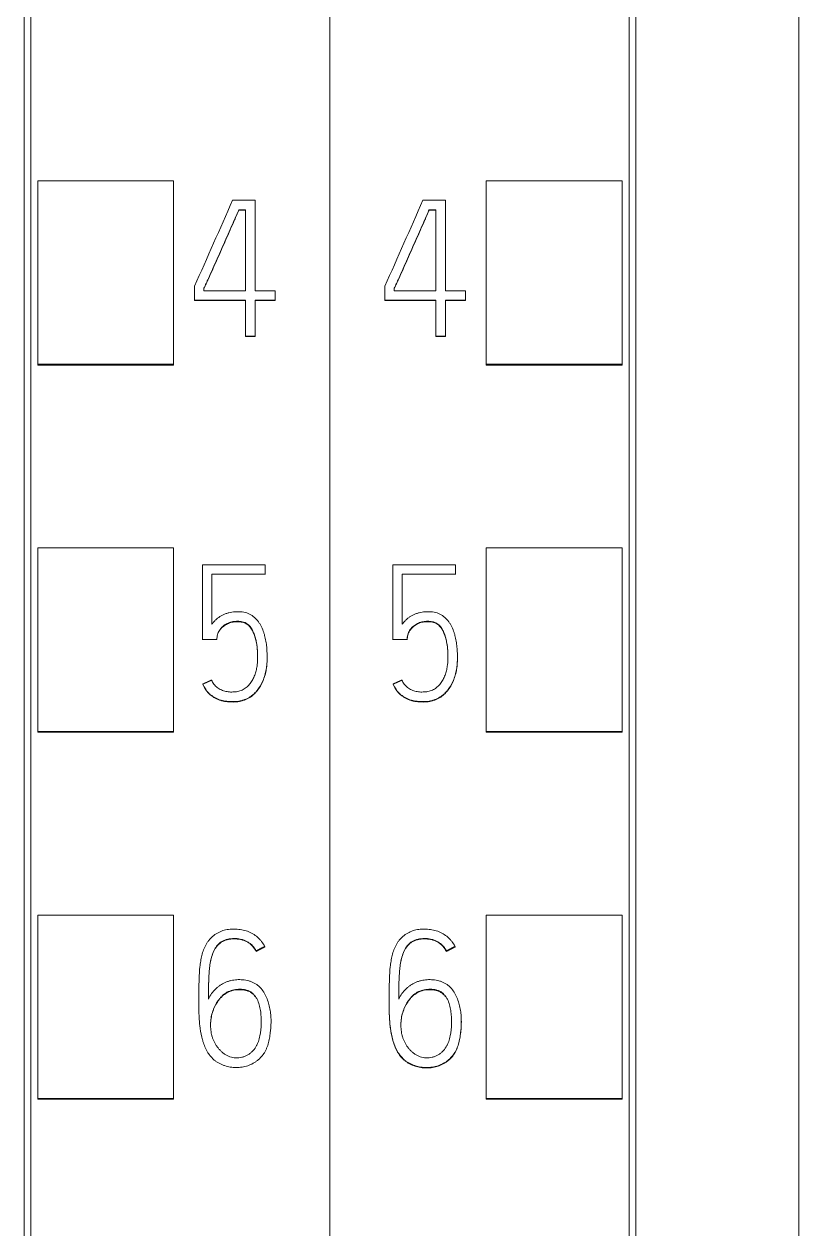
# Model space of a CAD drawing. Header units: millimetres. Extents: x 4134 to 7422, y 1400 to 3585.
# Drawn here: x 6177.35 to 6188.75, y 3265.83 to 3283.56 of the extents above; entities that cross this region are included whole.
import ezdxf

# ---------------------------------------------------------------- set-up
doc = ezdxf.new("R2010")
doc.units = ezdxf.units.MM
doc.layers.add('000-PI-Oprema', color=30, linetype='Continuous', lineweight=5)

# ---------------------------------------------------------------- blocks, each defined once
blk = doc.blocks.new('S7-1500 DQ HF - 6ES7522-1BL01-0AB0')
at = {"layer": '000-PI-Oprema', "color": 0, "linetype": 'ByBlock', "lineweight": 0}
for p, q in [((0, 134.681), (0, 21.262)), ((34.8, 134.681), (34.8, 21.262)), ((4.4, 132.4), (4.4, 23.585)), ((30.4, 23.585), (30.4, 132.4)), ((2.3, 52.761), (2.3, 55.462)), ((4.3, 55.462), (2.3, 55.462)), ((4.3, 52.761), (4.3, 55.462)), ((30.5, 52.761), (30.5, 55.462)), ((30.5, 55.462), (32.5, 55.462)), ((32.5, 52.761), (32.5, 55.462)), ((1.368, 55.175), (1.698, 55.175)), ((1.698, 55.175), (1.698, 53.844)), ((33.368, 55.175), (33.698, 55.175)), ((33.698, 55.175), (33.698, 53.844)), ((1.46, 55.036), (1.46, 55.03)), ((1.557, 55.036), (1.46, 55.036)), ((1.46, 55.03), (1.557, 55.03)), ((1.557, 53.844), (1.557, 55.036)), ((33.46, 55.036), (33.46, 55.03)), ((33.557, 55.036), (33.46, 55.036)), ((33.46, 55.03), (33.557, 55.03)), ((33.557, 53.844), (33.557, 55.036)), ((0.808, 53.705), (0.808, 53.911)), ((32.808, 53.705), (32.808, 53.911)), ((0.808, 53.705), (0.808, 53.699)), ((1.557, 53.705), (0.808, 53.705)), ((0.946, 53.88), (0.946, 53.844)), ((0.946, 53.844), (1.557, 53.844)), ((1.557, 53.176), (1.557, 53.705)), ((1.698, 53.844), (1.992, 53.844)), ((1.698, 53.705), (1.698, 53.176)), ((1.992, 53.705), (1.698, 53.705)), ((1.992, 53.844), (1.992, 53.705)), ((1.992, 53.705), (1.992, 53.699)), ((32.808, 53.705), (32.808, 53.699)), ((33.557, 53.705), (32.808, 53.705)), ((32.946, 53.88), (32.946, 53.844)), ((32.946, 53.844), (33.557, 53.844)), ((33.557, 53.176), (33.557, 53.705)), ((33.698, 53.844), (33.992, 53.844)), ((33.698, 53.705), (33.698, 53.176)), ((33.992, 53.705), (33.698, 53.705)), ((33.992, 53.844), (33.992, 53.705)), ((33.992, 53.705), (33.992, 53.699)), ((0.808, 53.699), (1.557, 53.699)), ((1.698, 53.699), (1.992, 53.699)), ((32.808, 53.699), (33.557, 53.699)), ((33.698, 53.699), (33.992, 53.699)), ((1.557, 53.176), (1.557, 53.17)), ((1.698, 53.176), (1.557, 53.176)), ((1.698, 53.176), (1.698, 53.17)), ((33.698, 53.176), (33.557, 53.176)), ((33.557, 53.176), (33.557, 53.17)), ((33.698, 53.176), (33.698, 53.17)), ((1.557, 53.17), (1.698, 53.17)), ((33.557, 53.17), (33.698, 53.17)), ((2.3, 52.75), (2.3, 52.761)), ((4.3, 52.761), (2.3, 52.761)), ((4.3, 52.75), (2.3, 52.75)), ((4.3, 52.75), (4.3, 52.761)), ((30.5, 52.75), (30.5, 52.761)), ((30.5, 52.761), (32.5, 52.761)), ((30.5, 52.75), (32.5, 52.75)), ((32.5, 52.75), (32.5, 52.761)), ((2.3, 47.36), (2.3, 50.061)), ((4.3, 50.061), (2.3, 50.061)), ((4.3, 47.36), (4.3, 50.061)), ((30.5, 47.36), (30.5, 50.061)), ((30.5, 50.061), (32.5, 50.061)), ((32.5, 47.36), (32.5, 50.061)), ((0.924, 49.813), (0.924, 48.714)), ((1.848, 49.813), (0.924, 49.813)), ((1.848, 49.674), (1.848, 49.813)), ((32.924, 49.813), (32.924, 48.714)), ((33.848, 49.813), (32.924, 49.813)), ((33.848, 49.674), (33.848, 49.813)), ((1.063, 48.936), (1.063, 49.674)), ((1.063, 49.674), (1.848, 49.674)), ((1.848, 49.674), (1.848, 49.668)), ((33.063, 48.936), (33.063, 49.674)), ((33.063, 49.674), (33.848, 49.674)), ((33.848, 49.674), (33.848, 49.668)), ((0.924, 48.714), (0.924, 48.708)), ((0.924, 48.714), (1.135, 48.714)), ((1.135, 48.714), (1.135, 48.708)), ((32.924, 48.714), (32.924, 48.708)), ((32.924, 48.714), (33.135, 48.714)), ((1.876, 48.449), (1.876, 48.455)), ((33.876, 48.449), (33.876, 48.455)), ((0.93, 48.057), (0.93, 48.051)), ((32.93, 48.057), (32.93, 48.051)), ((2.3, 47.35), (2.3, 47.36)), ((4.3, 47.36), (2.3, 47.36)), ((4.3, 47.35), (2.3, 47.35)), ((4.3, 47.35), (4.3, 47.36)), ((30.5, 47.35), (30.5, 47.36)), ((30.5, 47.36), (32.5, 47.36)), ((30.5, 47.35), (32.5, 47.35)), ((32.5, 47.35), (32.5, 47.36)), ((2.3, 41.958), (2.3, 44.659)), ((4.3, 44.659), (2.3, 44.659)), ((4.3, 41.958), (4.3, 44.659)), ((30.5, 41.958), (30.5, 44.659)), ((30.5, 44.659), (32.5, 44.659)), ((32.5, 41.958), (32.5, 44.659)), ((1.841, 44.197), (1.841, 44.191)), ((33.841, 44.197), (33.841, 44.191)), ((1.713, 44.131), (1.713, 44.124)), ((33.713, 44.131), (33.713, 44.124)), ((0.87, 43.39), (0.87, 43.384)), ((32.87, 43.39), (32.87, 43.384)), ((1.933, 43.09), (1.933, 43.097)), ((33.933, 43.09), (33.933, 43.097)), ((2.3, 41.95), (2.3, 41.958)), ((4.3, 41.958), (2.3, 41.958)), ((4.3, 41.95), (2.3, 41.95)), ((4.3, 41.95), (4.3, 41.958)), ((30.5, 41.95), (30.5, 41.958)), ((30.5, 41.958), (32.5, 41.958)), ((30.5, 41.95), (32.5, 41.95)), ((32.5, 41.95), (32.5, 41.958))]:
    blk.add_line(p, q, dxfattribs=at)
at = {"layer": '000-PI-Oprema', "color": 18, "linetype": 'ByBlock', "lineweight": 0, "true_color": 0x000000}
blk.add_ellipse((11.065, 14.809), major_axis=(443.484, 1002.434), ratio=0.022999, start_param=1.540694, end_param=1.541956, dxfattribs=at)
at = {"layer": '000-PI-Oprema', "color": 0, "linetype": 'ByBlock', "lineweight": 0}
blk.add_ellipse((43.198, 14.283), major_axis=(446.41, 1009.074), ratio=0.023151, start_param=1.540505, end_param=1.541759, dxfattribs=at)
for points, knots in [([(4.5, 132.586), (4.5, 129.542), (4.5, 119.972), (4.5, 105.802), (4.5, 91.235), (4.5, 77.025), (4.5, 62.731), (4.5, 47.245), (4.5, 34.605), (4.5, 26.64), (4.5, 23.299)], [0, 0, 0, 0, 0.083934, 0.263736, 0.389889, 0.484142, 0.653794, 0.78188, 0.908517, 1, 1, 1, 1]), ([(30.3, 23.299), (30.3, 26.64), (30.3, 34.605), (30.3, 47.245), (30.3, 62.731), (30.3, 77.025), (30.3, 91.235), (30.3, 105.802), (30.3, 119.972), (30.3, 129.542), (30.3, 132.586)], [0, 0, 0, 0, 0.091483, 0.21812, 0.346206, 0.515858, 0.610111, 0.736264, 0.916066, 1, 1, 1, 1]), ([(6.9, 129.52), (6.9, 127.497), (6.9, 118.948), (6.9, 105.802), (6.9, 91.235), (6.9, 77.025), (6.9, 62.731), (6.9, 47.245), (6.9, 34.486), (6.9, 25.605), (6.9, 21.348), (6.9, 20.55)], [0, 0, 0, 0, 0.055935, 0.236292, 0.362833, 0.457376, 0.627551, 0.756032, 0.883059, 0.978086, 1, 1, 1, 1]), ([(1.46, 55.036), (1.449, 55.012), (1.439, 54.988), (1.417, 54.94), (1.407, 54.916), (1.375, 54.843), (1.354, 54.795), (1.311, 54.698), (1.29, 54.65), (1.247, 54.554), (1.226, 54.506), (1.183, 54.409), (1.162, 54.361), (1.119, 54.265), (1.097, 54.217), (1.055, 54.121), (1.033, 54.072), (1.001, 54), (0.99, 53.976), (0.974, 53.94), (0.968, 53.928), (0.958, 53.904), (0.952, 53.892), (0.946, 53.88)], [0, 0, 0, 0, 0.0625, 0.0625, 0.125, 0.125, 0.25, 0.25, 0.375, 0.375, 0.5, 0.5, 0.625, 0.625, 0.75, 0.75, 0.875, 0.875, 0.9375, 0.9375, 0.96875, 0.96875, 1, 1, 1, 1]), ([(0.946, 53.874), (0.952, 53.886), (0.958, 53.898), (0.968, 53.922), (0.974, 53.934), (0.99, 53.97), (1.001, 53.994), (1.033, 54.066), (1.055, 54.114), (1.097, 54.211), (1.119, 54.259), (1.162, 54.355), (1.183, 54.403), (1.226, 54.5), (1.247, 54.548), (1.29, 54.644), (1.311, 54.692), (1.354, 54.789), (1.375, 54.837), (1.407, 54.909), (1.417, 54.934), (1.439, 54.982), (1.449, 55.006), (1.46, 55.03)], [0, 0, 0, 0, 0.03125, 0.03125, 0.0625, 0.0625, 0.125, 0.125, 0.25, 0.25, 0.375, 0.375, 0.5, 0.5, 0.625, 0.625, 0.75, 0.75, 0.875, 0.875, 0.9375, 0.9375, 1, 1, 1, 1]), ([(33.46, 55.036), (33.449, 55.012), (33.439, 54.988), (33.417, 54.94), (33.407, 54.916), (33.375, 54.843), (33.354, 54.795), (33.311, 54.698), (33.29, 54.65), (33.247, 54.554), (33.226, 54.506), (33.183, 54.409), (33.162, 54.361), (33.119, 54.265), (33.097, 54.217), (33.055, 54.121), (33.033, 54.072), (33.001, 54), (32.99, 53.976), (32.974, 53.94), (32.968, 53.928), (32.958, 53.904), (32.952, 53.892), (32.946, 53.88)], [0, 0, 0, 0, 0.0625, 0.0625, 0.125, 0.125, 0.25, 0.25, 0.375, 0.375, 0.5, 0.5, 0.625, 0.625, 0.75, 0.75, 0.875, 0.875, 0.9375, 0.9375, 0.96875, 0.96875, 1, 1, 1, 1]), ([(32.946, 53.874), (32.952, 53.886), (32.958, 53.898), (32.968, 53.922), (32.974, 53.934), (32.99, 53.97), (33.001, 53.994), (33.033, 54.066), (33.055, 54.114), (33.097, 54.211), (33.119, 54.259), (33.162, 54.355), (33.183, 54.403), (33.226, 54.5), (33.247, 54.548), (33.29, 54.644), (33.311, 54.692), (33.354, 54.789), (33.375, 54.837), (33.407, 54.909), (33.417, 54.934), (33.439, 54.982), (33.449, 55.006), (33.46, 55.03)], [0, 0, 0, 0, 0.03125, 0.03125, 0.0625, 0.0625, 0.125, 0.125, 0.25, 0.25, 0.375, 0.375, 0.5, 0.5, 0.625, 0.625, 0.75, 0.75, 0.875, 0.875, 0.9375, 0.9375, 1, 1, 1, 1]), ([(0.93, 48.057), (0.942, 48.031), (0.956, 48.005), (0.98, 47.969), (0.988, 47.958), (1.007, 47.935), (1.018, 47.925), (1.039, 47.905), (1.05, 47.896), (1.073, 47.879), (1.085, 47.871), (1.11, 47.856), (1.123, 47.849), (1.15, 47.836), (1.163, 47.831), (1.191, 47.822), (1.205, 47.818), (1.233, 47.811), (1.248, 47.808), (1.277, 47.804), (1.291, 47.803), (1.313, 47.802), (1.32, 47.801), (1.335, 47.8), (1.342, 47.8), (1.364, 47.799), (1.379, 47.799), (1.408, 47.8), (1.423, 47.801), (1.452, 47.804), (1.466, 47.807), (1.495, 47.813), (1.51, 47.817), (1.551, 47.83), (1.578, 47.842), (1.617, 47.864), (1.629, 47.872), (1.653, 47.889), (1.664, 47.898), (1.686, 47.918), (1.697, 47.928), (1.717, 47.949), (1.727, 47.961), (1.753, 47.996), (1.769, 48.02), (1.79, 48.059), (1.797, 48.072), (1.809, 48.098), (1.815, 48.112), (1.831, 48.153), (1.84, 48.181), (1.855, 48.237), (1.861, 48.266), (1.867, 48.309), (1.869, 48.323), (1.872, 48.352), (1.873, 48.367), (1.876, 48.411), (1.876, 48.44), (1.875, 48.499), (1.873, 48.557), (1.868, 48.615), (1.86, 48.673), (1.855, 48.702), (1.846, 48.745), (1.842, 48.759), (1.835, 48.788), (1.83, 48.802), (1.817, 48.844), (1.806, 48.871), (1.786, 48.911), (1.779, 48.924), (1.765, 48.949), (1.757, 48.961), (1.731, 48.997), (1.712, 49.019), (1.667, 49.058), (1.643, 49.074), (1.603, 49.094), (1.589, 49.1), (1.561, 49.109), (1.547, 49.112), (1.518, 49.118), (1.503, 49.12), (1.474, 49.122), (1.459, 49.122), (1.429, 49.122), (1.415, 49.121), (1.386, 49.119), (1.371, 49.117), (1.342, 49.113), (1.328, 49.11), (1.299, 49.103), (1.285, 49.098), (1.257, 49.089), (1.243, 49.083), (1.217, 49.071), (1.204, 49.064), (1.179, 49.048), (1.166, 49.04), (1.143, 49.022), (1.132, 49.013), (1.11, 48.993), (1.1, 48.982), (1.081, 48.96), (1.071, 48.949), (1.063, 48.936)], [0, 0, 0, 0, 0.03125, 0.03125, 0.046875, 0.046875, 0.0625, 0.0625, 0.078125, 0.078125, 0.09375, 0.09375, 0.109375, 0.109375, 0.125, 0.125, 0.140625, 0.140625, 0.15625, 0.15625, 0.171875, 0.171875, 0.179688, 0.179688, 0.1875, 0.1875, 0.203125, 0.203125, 0.21875, 0.21875, 0.234375, 0.234375, 0.25, 0.25, 0.28125, 0.28125, 0.296875, 0.296875, 0.3125, 0.3125, 0.328125, 0.328125, 0.34375, 0.34375, 0.375, 0.375, 0.390625, 0.390625, 0.40625, 0.40625, 0.4375, 0.4375, 0.46875, 0.46875, 0.484375, 0.484375, 0.5, 0.5, 0.53125, 0.53125, 0.5625, 0.59375, 0.59375, 0.625, 0.625, 0.640625, 0.640625, 0.65625, 0.65625, 0.6875, 0.6875, 0.703125, 0.703125, 0.71875, 0.71875, 0.75, 0.75, 0.78125, 0.78125, 0.796875, 0.796875, 0.8125, 0.8125, 0.828125, 0.828125, 0.84375, 0.84375, 0.859375, 0.859375, 0.875, 0.875, 0.890625, 0.890625, 0.90625, 0.90625, 0.921875, 0.921875, 0.9375, 0.9375, 0.953125, 0.953125, 0.96875, 0.96875, 0.984375, 0.984375, 1, 1, 1, 1]), ([(32.93, 48.057), (32.942, 48.031), (32.956, 48.005), (32.98, 47.969), (32.988, 47.958), (33.007, 47.935), (33.018, 47.925), (33.039, 47.905), (33.05, 47.896), (33.073, 47.879), (33.085, 47.871), (33.11, 47.856), (33.123, 47.849), (33.15, 47.836), (33.163, 47.831), (33.191, 47.822), (33.205, 47.818), (33.233, 47.811), (33.248, 47.808), (33.277, 47.804), (33.291, 47.803), (33.313, 47.802), (33.32, 47.801), (33.335, 47.8), (33.342, 47.8), (33.364, 47.799), (33.379, 47.799), (33.408, 47.8), (33.423, 47.801), (33.452, 47.804), (33.466, 47.807), (33.495, 47.813), (33.51, 47.817), (33.551, 47.83), (33.578, 47.842), (33.617, 47.864), (33.629, 47.872), (33.653, 47.889), (33.664, 47.898), (33.686, 47.918), (33.697, 47.928), (33.717, 47.949), (33.727, 47.961), (33.753, 47.996), (33.769, 48.02), (33.79, 48.059), (33.797, 48.072), (33.809, 48.098), (33.815, 48.112), (33.831, 48.153), (33.84, 48.181), (33.855, 48.237), (33.861, 48.266), (33.867, 48.309), (33.869, 48.323), (33.872, 48.352), (33.873, 48.367), (33.876, 48.411), (33.876, 48.44), (33.875, 48.499), (33.873, 48.557), (33.868, 48.615), (33.86, 48.673), (33.855, 48.702), (33.846, 48.745), (33.842, 48.759), (33.835, 48.788), (33.83, 48.802), (33.817, 48.844), (33.806, 48.871), (33.786, 48.911), (33.779, 48.924), (33.765, 48.949), (33.757, 48.961), (33.731, 48.997), (33.712, 49.019), (33.667, 49.058), (33.643, 49.074), (33.603, 49.094), (33.589, 49.1), (33.561, 49.109), (33.547, 49.112), (33.518, 49.118), (33.503, 49.12), (33.474, 49.122), (33.459, 49.122), (33.429, 49.122), (33.415, 49.121), (33.386, 49.119), (33.371, 49.117), (33.342, 49.113), (33.328, 49.11), (33.299, 49.103), (33.285, 49.098), (33.257, 49.089), (33.243, 49.083), (33.217, 49.071), (33.204, 49.064), (33.179, 49.048), (33.166, 49.04), (33.143, 49.022), (33.132, 49.013), (33.11, 48.993), (33.1, 48.982), (33.081, 48.96), (33.071, 48.949), (33.063, 48.936)], [0, 0, 0, 0, 0.03125, 0.03125, 0.046875, 0.046875, 0.0625, 0.0625, 0.078125, 0.078125, 0.09375, 0.09375, 0.109375, 0.109375, 0.125, 0.125, 0.140625, 0.140625, 0.15625, 0.15625, 0.171875, 0.171875, 0.179687, 0.179687, 0.1875, 0.1875, 0.203125, 0.203125, 0.21875, 0.21875, 0.234375, 0.234375, 0.25, 0.25, 0.28125, 0.28125, 0.296875, 0.296875, 0.3125, 0.3125, 0.328125, 0.328125, 0.34375, 0.34375, 0.375, 0.375, 0.390625, 0.390625, 0.40625, 0.40625, 0.4375, 0.4375, 0.46875, 0.46875, 0.484375, 0.484375, 0.5, 0.5, 0.53125, 0.53125, 0.5625, 0.59375, 0.59375, 0.625, 0.625, 0.640625, 0.640625, 0.65625, 0.65625, 0.6875, 0.6875, 0.703125, 0.703125, 0.71875, 0.71875, 0.75, 0.75, 0.78125, 0.78125, 0.796875, 0.796875, 0.8125, 0.8125, 0.828125, 0.828125, 0.84375, 0.84375, 0.859375, 0.859375, 0.875, 0.875, 0.890625, 0.890625, 0.90625, 0.90625, 0.921875, 0.921875, 0.9375, 0.9375, 0.953125, 0.953125, 0.96875, 0.96875, 0.984375, 0.984375, 1, 1, 1, 1]), ([(1.135, 48.714), (1.136, 48.738), (1.139, 48.761), (1.148, 48.794), (1.152, 48.805), (1.161, 48.826), (1.166, 48.837), (1.178, 48.856), (1.185, 48.865), (1.2, 48.883), (1.208, 48.891), (1.225, 48.907), (1.234, 48.914), (1.253, 48.928), (1.263, 48.934), (1.283, 48.945), (1.293, 48.951), (1.314, 48.96), (1.325, 48.963), (1.359, 48.973), (1.381, 48.978), (1.416, 48.98), (1.428, 48.981), (1.451, 48.981), (1.462, 48.98), (1.485, 48.978), (1.497, 48.976), (1.514, 48.973), (1.519, 48.971), (1.53, 48.968), (1.536, 48.966), (1.552, 48.96), (1.563, 48.955), (1.582, 48.943), (1.592, 48.936), (1.609, 48.921), (1.617, 48.912), (1.632, 48.894), (1.638, 48.885), (1.657, 48.855), (1.667, 48.835), (1.685, 48.792), (1.693, 48.77), (1.712, 48.704), (1.721, 48.659), (1.73, 48.591), (1.732, 48.568), (1.735, 48.522), (1.736, 48.499), (1.737, 48.43), (1.735, 48.384), (1.726, 48.316), (1.723, 48.293), (1.715, 48.26), (1.712, 48.248), (1.706, 48.226), (1.703, 48.215), (1.692, 48.182), (1.683, 48.16), (1.667, 48.129), (1.662, 48.119), (1.65, 48.099), (1.644, 48.089), (1.623, 48.061), (1.609, 48.044), (1.584, 48.019), (1.575, 48.012), (1.557, 47.997), (1.547, 47.991), (1.528, 47.978), (1.518, 47.973), (1.496, 47.963), (1.486, 47.959), (1.452, 47.949), (1.429, 47.945), (1.395, 47.942), (1.383, 47.941), (1.36, 47.94), (1.348, 47.94), (1.313, 47.941), (1.29, 47.944), (1.257, 47.951), (1.245, 47.954), (1.223, 47.961), (1.212, 47.965), (1.18, 47.98), (1.161, 47.992), (1.133, 48.013), (1.124, 48.021), (1.108, 48.037), (1.092, 48.055), (1.08, 48.074), (1.068, 48.094), (1.062, 48.105), (1.057, 48.115)], [0, 0, 0, 0, 0.03125, 0.03125, 0.046875, 0.046875, 0.0625, 0.0625, 0.078125, 0.078125, 0.09375, 0.09375, 0.109375, 0.109375, 0.125, 0.125, 0.140625, 0.140625, 0.15625, 0.15625, 0.1875, 0.1875, 0.203125, 0.203125, 0.21875, 0.21875, 0.234375, 0.234375, 0.242187, 0.242187, 0.25, 0.25, 0.265625, 0.265625, 0.28125, 0.28125, 0.296875, 0.296875, 0.3125, 0.3125, 0.34375, 0.34375, 0.375, 0.375, 0.4375, 0.4375, 0.46875, 0.46875, 0.5, 0.5, 0.5625, 0.5625, 0.59375, 0.59375, 0.609375, 0.609375, 0.625, 0.625, 0.65625, 0.65625, 0.671875, 0.671875, 0.6875, 0.6875, 0.71875, 0.71875, 0.734375, 0.734375, 0.75, 0.75, 0.765625, 0.765625, 0.78125, 0.78125, 0.8125, 0.8125, 0.828125, 0.828125, 0.84375, 0.84375, 0.875, 0.875, 0.890625, 0.890625, 0.90625, 0.90625, 0.9375, 0.9375, 0.953125, 0.953125, 0.96875, 0.984375, 0.984375, 1, 1, 1, 1]), ([(1.736, 48.451), (1.736, 48.457), (1.736, 48.463), (1.736, 48.492), (1.735, 48.514), (1.732, 48.56), (1.73, 48.583), (1.724, 48.628), (1.721, 48.651), (1.712, 48.697), (1.706, 48.719), (1.696, 48.752), (1.692, 48.763), (1.685, 48.785), (1.681, 48.796), (1.667, 48.828), (1.657, 48.849), (1.639, 48.878), (1.632, 48.887), (1.617, 48.906), (1.609, 48.914), (1.592, 48.93), (1.583, 48.937), (1.563, 48.949), (1.553, 48.954), (1.531, 48.962), (1.52, 48.965), (1.497, 48.97), (1.486, 48.972), (1.463, 48.974), (1.451, 48.975), (1.428, 48.975), (1.417, 48.974), (1.393, 48.972), (1.382, 48.971), (1.359, 48.967), (1.337, 48.961), (1.315, 48.954), (1.294, 48.945), (1.283, 48.94), (1.253, 48.922), (1.234, 48.909), (1.209, 48.886), (1.201, 48.877), (1.186, 48.86), (1.179, 48.85), (1.166, 48.831), (1.161, 48.821), (1.152, 48.799), (1.148, 48.788), (1.142, 48.766), (1.14, 48.755), (1.137, 48.732), (1.136, 48.72), (1.135, 48.708)], [0, 0, 0, 0, 0.015899, 0.015899, 0.077406, 0.077406, 0.138912, 0.138912, 0.200418, 0.200418, 0.261925, 0.261925, 0.292678, 0.292678, 0.323431, 0.323431, 0.384937, 0.384937, 0.41569, 0.41569, 0.446443, 0.446443, 0.477197, 0.477197, 0.50795, 0.50795, 0.538703, 0.538703, 0.569456, 0.569456, 0.600209, 0.600209, 0.630962, 0.630962, 0.661715, 0.661715, 0.692469, 0.723222, 0.723222, 0.753975, 0.753975, 0.815481, 0.815481, 0.846234, 0.846234, 0.876987, 0.876987, 0.907741, 0.907741, 0.938494, 0.938494, 0.969247, 0.969247, 1, 1, 1, 1]), ([(33.135, 48.714), (33.136, 48.738), (33.139, 48.761), (33.148, 48.794), (33.152, 48.805), (33.161, 48.827), (33.166, 48.837), (33.179, 48.856), (33.186, 48.866), (33.197, 48.879), (33.201, 48.883), (33.209, 48.892), (33.213, 48.896), (33.234, 48.915), (33.253, 48.929), (33.284, 48.946), (33.294, 48.951), (33.315, 48.96), (33.326, 48.964), (33.359, 48.974), (33.383, 48.978), (33.417, 48.981), (33.429, 48.981), (33.452, 48.981), (33.463, 48.98), (33.498, 48.977), (33.521, 48.972), (33.548, 48.962), (33.554, 48.959), (33.564, 48.954), (33.569, 48.951), (33.584, 48.942), (33.593, 48.935), (33.606, 48.924), (33.61, 48.92), (33.618, 48.911), (33.629, 48.898), (33.639, 48.884), (33.651, 48.864), (33.657, 48.854), (33.667, 48.833), (33.672, 48.823), (33.685, 48.791), (33.693, 48.769), (33.706, 48.725), (33.712, 48.703), (33.718, 48.669), (33.72, 48.658), (33.724, 48.635), (33.729, 48.601), (33.732, 48.567), (33.735, 48.521), (33.736, 48.498), (33.737, 48.43), (33.735, 48.385), (33.728, 48.328), (33.726, 48.316), (33.722, 48.294), (33.72, 48.282), (33.713, 48.248), (33.707, 48.226), (33.692, 48.182), (33.683, 48.161), (33.662, 48.119), (33.65, 48.099), (33.624, 48.062), (33.609, 48.044), (33.584, 48.02), (33.575, 48.012), (33.557, 47.998), (33.548, 47.991), (33.528, 47.979), (33.518, 47.973), (33.497, 47.963), (33.486, 47.959), (33.453, 47.949), (33.43, 47.945), (33.395, 47.942), (33.383, 47.941), (33.36, 47.94), (33.349, 47.94), (33.314, 47.941), (33.291, 47.944), (33.257, 47.951), (33.246, 47.954), (33.224, 47.961), (33.213, 47.965), (33.192, 47.975), (33.181, 47.98), (33.161, 47.992), (33.152, 47.999), (33.124, 48.02), (33.107, 48.036), (33.086, 48.064), (33.08, 48.074), (33.068, 48.094), (33.062, 48.105), (33.057, 48.115)], [0, 0, 0, 0, 0.03125, 0.03125, 0.046875, 0.046875, 0.0625, 0.0625, 0.078125, 0.078125, 0.085937, 0.085937, 0.09375, 0.09375, 0.125, 0.125, 0.140625, 0.140625, 0.15625, 0.15625, 0.1875, 0.1875, 0.203125, 0.203125, 0.21875, 0.21875, 0.25, 0.25, 0.257812, 0.257812, 0.265625, 0.265625, 0.28125, 0.28125, 0.289062, 0.289062, 0.296875, 0.3125, 0.3125, 0.328125, 0.328125, 0.34375, 0.34375, 0.375, 0.375, 0.40625, 0.40625, 0.421875, 0.421875, 0.4375, 0.46875, 0.46875, 0.5, 0.5, 0.5625, 0.5625, 0.578125, 0.578125, 0.59375, 0.59375, 0.625, 0.625, 0.65625, 0.65625, 0.6875, 0.6875, 0.71875, 0.71875, 0.734375, 0.734375, 0.75, 0.75, 0.765625, 0.765625, 0.78125, 0.78125, 0.8125, 0.8125, 0.828125, 0.828125, 0.84375, 0.84375, 0.875, 0.875, 0.890625, 0.890625, 0.90625, 0.90625, 0.921875, 0.921875, 0.9375, 0.9375, 0.96875, 0.96875, 0.984375, 0.984375, 1, 1, 1, 1]), ([(33.736, 48.45), (33.736, 48.456), (33.736, 48.461), (33.736, 48.488), (33.735, 48.511), (33.732, 48.557), (33.73, 48.579), (33.722, 48.647), (33.714, 48.692), (33.694, 48.759), (33.687, 48.781), (33.669, 48.823), (33.659, 48.844), (33.641, 48.874), (33.635, 48.883), (33.62, 48.902), (33.613, 48.911), (33.596, 48.927), (33.587, 48.934), (33.572, 48.944), (33.567, 48.947), (33.556, 48.952), (33.551, 48.954), (33.535, 48.961), (33.524, 48.964), (33.501, 48.969), (33.489, 48.971), (33.466, 48.974), (33.455, 48.974), (33.431, 48.975), (33.42, 48.974), (33.396, 48.973), (33.385, 48.971), (33.362, 48.967), (33.328, 48.959), (33.296, 48.946), (33.265, 48.929), (33.255, 48.923), (33.236, 48.909), (33.227, 48.902), (33.21, 48.887), (33.202, 48.878), (33.19, 48.865), (33.187, 48.861), (33.184, 48.857)], [0, 0, 0, 0, 0.015803, 0.015803, 0.087472, 0.087472, 0.159141, 0.159141, 0.30248, 0.30248, 0.374149, 0.374149, 0.445818, 0.445818, 0.481653, 0.481653, 0.517487, 0.517487, 0.553322, 0.553322, 0.571239, 0.571239, 0.589156, 0.589156, 0.624991, 0.624991, 0.660826, 0.660826, 0.69666, 0.69666, 0.732495, 0.732495, 0.768329, 0.768329, 0.804164, 0.875833, 0.875833, 0.911668, 0.911668, 0.947502, 0.947502, 0.983337, 0.983337, 1, 1, 1, 1]), ([(1.876, 48.449), (1.876, 48.428), (1.875, 48.406), (1.873, 48.356), (1.871, 48.327), (1.865, 48.284), (1.862, 48.269), (1.857, 48.24), (1.853, 48.226), (1.843, 48.183), (1.834, 48.155), (1.813, 48.1), (1.801, 48.074), (1.774, 48.021), (1.758, 47.996), (1.732, 47.961), (1.723, 47.95), (1.703, 47.928), (1.693, 47.917), (1.66, 47.887), (1.637, 47.87), (1.599, 47.847), (1.586, 47.841), (1.559, 47.828), (1.545, 47.823), (1.504, 47.808), (1.475, 47.801), (1.431, 47.795), (1.417, 47.794), (1.387, 47.793), (1.372, 47.793), (1.343, 47.794), (1.329, 47.795), (1.299, 47.796), (1.285, 47.797), (1.255, 47.801), (1.241, 47.803), (1.212, 47.81), (1.198, 47.814), (1.17, 47.823), (1.156, 47.828), (1.129, 47.84), (1.116, 47.846), (1.09, 47.861), (1.078, 47.87), (1.054, 47.887), (1.042, 47.896), (1.02, 47.916), (1.01, 47.926), (0.991, 47.948), (0.982, 47.96), (0.956, 47.998), (0.942, 48.024), (0.93, 48.051)], [0, 0, 0, 0, 0.044434, 0.044434, 0.104157, 0.104157, 0.134018, 0.134018, 0.16388, 0.16388, 0.223602, 0.223602, 0.283325, 0.283325, 0.343048, 0.343048, 0.37291, 0.37291, 0.402771, 0.402771, 0.462494, 0.462494, 0.492355, 0.492355, 0.522217, 0.522217, 0.58194, 0.58194, 0.611801, 0.611801, 0.641663, 0.641663, 0.671524, 0.671524, 0.701386, 0.701386, 0.731247, 0.731247, 0.761108, 0.761108, 0.79097, 0.79097, 0.820831, 0.820831, 0.850693, 0.850693, 0.880554, 0.880554, 0.910416, 0.910416, 0.940277, 0.940277, 1, 1, 1, 1]), ([(33.876, 48.449), (33.876, 48.428), (33.875, 48.406), (33.873, 48.356), (33.871, 48.327), (33.865, 48.284), (33.862, 48.269), (33.857, 48.24), (33.853, 48.226), (33.843, 48.183), (33.834, 48.155), (33.813, 48.1), (33.801, 48.074), (33.774, 48.021), (33.758, 47.996), (33.732, 47.961), (33.723, 47.95), (33.703, 47.928), (33.693, 47.917), (33.66, 47.887), (33.637, 47.87), (33.599, 47.847), (33.586, 47.841), (33.559, 47.828), (33.545, 47.823), (33.504, 47.808), (33.475, 47.801), (33.431, 47.795), (33.417, 47.794), (33.387, 47.793), (33.372, 47.793), (33.343, 47.794), (33.329, 47.795), (33.299, 47.796), (33.285, 47.797), (33.255, 47.801), (33.241, 47.803), (33.212, 47.81), (33.198, 47.814), (33.17, 47.823), (33.156, 47.828), (33.129, 47.84), (33.116, 47.846), (33.09, 47.861), (33.078, 47.87), (33.054, 47.887), (33.042, 47.896), (33.02, 47.916), (33.01, 47.926), (32.991, 47.948), (32.982, 47.96), (32.956, 47.998), (32.942, 48.024), (32.93, 48.051)], [0, 0, 0, 0, 0.044434, 0.044434, 0.104157, 0.104157, 0.134018, 0.134018, 0.16388, 0.16388, 0.223602, 0.223602, 0.283325, 0.283325, 0.343048, 0.343048, 0.37291, 0.37291, 0.402771, 0.402771, 0.462494, 0.462494, 0.492355, 0.492355, 0.522217, 0.522217, 0.58194, 0.58194, 0.611801, 0.611801, 0.641663, 0.641663, 0.671524, 0.671524, 0.701386, 0.701386, 0.731247, 0.731247, 0.761108, 0.761108, 0.79097, 0.79097, 0.820831, 0.820831, 0.850693, 0.850693, 0.880554, 0.880554, 0.910416, 0.910416, 0.940277, 0.940277, 1, 1, 1, 1]), ([(1.841, 44.197), (1.827, 44.222), (1.811, 44.246), (1.784, 44.281), (1.775, 44.292), (1.755, 44.313), (1.745, 44.323), (1.712, 44.352), (1.689, 44.369), (1.652, 44.391), (1.639, 44.398), (1.612, 44.41), (1.599, 44.415), (1.558, 44.429), (1.53, 44.437), (1.487, 44.444), (1.473, 44.447), (1.444, 44.45), (1.43, 44.451), (1.387, 44.453), (1.358, 44.453), (1.315, 44.449), (1.3, 44.448), (1.272, 44.443), (1.258, 44.44), (1.215, 44.428), (1.189, 44.418), (1.15, 44.398), (1.137, 44.391), (1.113, 44.375), (1.101, 44.367), (1.067, 44.34), (1.046, 44.319), (1.018, 44.286), (1.009, 44.275), (0.992, 44.251), (0.985, 44.239), (0.963, 44.202), (0.951, 44.175), (0.93, 44.121), (0.922, 44.093), (0.908, 44.037), (0.903, 44.009), (0.894, 43.953), (0.89, 43.924), (0.881, 43.839), (0.877, 43.781), (0.873, 43.666), (0.872, 43.609), (0.869, 43.436), (0.868, 43.321), (0.874, 43.177), (0.876, 43.149), (0.879, 43.092), (0.882, 43.063), (0.891, 42.977), (0.9, 42.921), (0.917, 42.85), (0.92, 42.836), (0.928, 42.808), (0.933, 42.794), (0.947, 42.753), (0.957, 42.726), (0.975, 42.687), (0.982, 42.674), (0.996, 42.649), (1.003, 42.636), (1.027, 42.599), (1.045, 42.577), (1.075, 42.546), (1.086, 42.536), (1.108, 42.517), (1.12, 42.508), (1.156, 42.484), (1.182, 42.471), (1.222, 42.454), (1.236, 42.449), (1.264, 42.44), (1.278, 42.436), (1.32, 42.425), (1.348, 42.421), (1.392, 42.417), (1.406, 42.416), (1.435, 42.415), (1.45, 42.416), (1.493, 42.419), (1.521, 42.423), (1.564, 42.434), (1.577, 42.438), (1.605, 42.447), (1.619, 42.453), (1.658, 42.47), (1.684, 42.484), (1.719, 42.509), (1.731, 42.518), (1.754, 42.536), (1.764, 42.546), (1.795, 42.577), (1.813, 42.599), (1.837, 42.636), (1.844, 42.649), (1.857, 42.675), (1.863, 42.688), (1.88, 42.728), (1.889, 42.756), (1.9, 42.798), (1.903, 42.812), (1.909, 42.84), (1.911, 42.855), (1.918, 42.898), (1.922, 42.926), (1.931, 43.013), (1.934, 43.07), (1.932, 43.156), (1.93, 43.185), (1.923, 43.242), (1.919, 43.271), (1.906, 43.329), (1.899, 43.357), (1.881, 43.412), (1.87, 43.44), (1.845, 43.493), (1.831, 43.518), (1.798, 43.566), (1.779, 43.588), (1.747, 43.618), (1.735, 43.628), (1.712, 43.645), (1.699, 43.652), (1.673, 43.666), (1.66, 43.672), (1.632, 43.683), (1.618, 43.687), (1.576, 43.699), (1.547, 43.704), (1.503, 43.708), (1.488, 43.708), (1.459, 43.709), (1.444, 43.709), (1.401, 43.706), (1.372, 43.702), (1.329, 43.692), (1.314, 43.688), (1.287, 43.679), (1.273, 43.674), (1.234, 43.656), (1.208, 43.642), (1.172, 43.617), (1.16, 43.608), (1.137, 43.589), (1.127, 43.58), (1.095, 43.549), (1.076, 43.527), (1.041, 43.48), (1.025, 43.455), (1.012, 43.429)], [0, 0, 0, 0, 0.015625, 0.015625, 0.023438, 0.023438, 0.03125, 0.03125, 0.046875, 0.046875, 0.054688, 0.054688, 0.0625, 0.0625, 0.078125, 0.078125, 0.085938, 0.085938, 0.09375, 0.09375, 0.109375, 0.109375, 0.117188, 0.117188, 0.125, 0.125, 0.140625, 0.140625, 0.148438, 0.148438, 0.15625, 0.15625, 0.171875, 0.171875, 0.179688, 0.179688, 0.1875, 0.1875, 0.203125, 0.203125, 0.21875, 0.21875, 0.234375, 0.234375, 0.25, 0.25, 0.28125, 0.28125, 0.3125, 0.3125, 0.375, 0.375, 0.390625, 0.390625, 0.40625, 0.40625, 0.4375, 0.4375, 0.445313, 0.445313, 0.453125, 0.453125, 0.46875, 0.46875, 0.476563, 0.476563, 0.484375, 0.484375, 0.5, 0.5, 0.507813, 0.507813, 0.515625, 0.515625, 0.53125, 0.53125, 0.539063, 0.539063, 0.546875, 0.546875, 0.5625, 0.5625, 0.570313, 0.570313, 0.578125, 0.578125, 0.59375, 0.59375, 0.601563, 0.601563, 0.609375, 0.609375, 0.625, 0.625, 0.632813, 0.632813, 0.640625, 0.640625, 0.65625, 0.65625, 0.664063, 0.664063, 0.671875, 0.671875, 0.6875, 0.6875, 0.695313, 0.695313, 0.703125, 0.703125, 0.71875, 0.71875, 0.75, 0.75, 0.765625, 0.765625, 0.78125, 0.78125, 0.796875, 0.796875, 0.8125, 0.8125, 0.828125, 0.828125, 0.84375, 0.84375, 0.851563, 0.851563, 0.859375, 0.859375, 0.867188, 0.867188, 0.875, 0.875, 0.890625, 0.890625, 0.898438, 0.898438, 0.90625, 0.90625, 0.921875, 0.921875, 0.929688, 0.929688, 0.9375, 0.9375, 0.953125, 0.953125, 0.960938, 0.960938, 0.96875, 0.96875, 0.984375, 0.984375, 1, 1, 1, 1]), ([(1.012, 43.429), (1.012, 43.49), (1.012, 43.551), (1.014, 43.642), (1.015, 43.673), (1.018, 43.734), (1.019, 43.764), (1.023, 43.825), (1.025, 43.855), (1.032, 43.916), (1.036, 43.946), (1.045, 43.991), (1.049, 44.006), (1.056, 44.036), (1.06, 44.051), (1.075, 44.096), (1.086, 44.124), (1.104, 44.158), (1.108, 44.165), (1.116, 44.178), (1.121, 44.185), (1.134, 44.204), (1.144, 44.216), (1.16, 44.232), (1.166, 44.238), (1.177, 44.248), (1.184, 44.253), (1.202, 44.267), (1.216, 44.275), (1.237, 44.285), (1.244, 44.288), (1.258, 44.293), (1.266, 44.296), (1.288, 44.302), (1.303, 44.305), (1.334, 44.31), (1.349, 44.312), (1.38, 44.314), (1.396, 44.314), (1.427, 44.313), (1.442, 44.312), (1.473, 44.307), (1.495, 44.303), (1.517, 44.296), (1.532, 44.291), (1.539, 44.289), (1.561, 44.28), (1.575, 44.273), (1.602, 44.257), (1.615, 44.249), (1.633, 44.234), (1.639, 44.229), (1.65, 44.218), (1.656, 44.213), (1.672, 44.196), (1.681, 44.184), (1.699, 44.158), (1.707, 44.145), (1.713, 44.131)], [0, 0, 0, 0, 0.125, 0.125, 0.1875, 0.1875, 0.25, 0.25, 0.3125, 0.3125, 0.375, 0.375, 0.40625, 0.40625, 0.4375, 0.4375, 0.5, 0.5, 0.515625, 0.515625, 0.53125, 0.53125, 0.5625, 0.5625, 0.578125, 0.578125, 0.59375, 0.59375, 0.625, 0.625, 0.640625, 0.640625, 0.65625, 0.65625, 0.6875, 0.6875, 0.71875, 0.71875, 0.75, 0.75, 0.78125, 0.78125, 0.8125, 0.828125, 0.828125, 0.84375, 0.84375, 0.875, 0.875, 0.90625, 0.90625, 0.921875, 0.921875, 0.9375, 0.9375, 0.96875, 0.96875, 1, 1, 1, 1]), ([(33.841, 44.197), (33.827, 44.222), (33.811, 44.246), (33.784, 44.281), (33.775, 44.292), (33.755, 44.313), (33.745, 44.323), (33.712, 44.352), (33.689, 44.369), (33.652, 44.391), (33.639, 44.398), (33.612, 44.41), (33.599, 44.415), (33.558, 44.429), (33.53, 44.437), (33.487, 44.444), (33.473, 44.447), (33.444, 44.45), (33.43, 44.451), (33.387, 44.453), (33.358, 44.453), (33.315, 44.449), (33.3, 44.448), (33.272, 44.443), (33.258, 44.44), (33.215, 44.428), (33.189, 44.418), (33.15, 44.398), (33.137, 44.391), (33.113, 44.375), (33.101, 44.367), (33.067, 44.34), (33.046, 44.319), (33.018, 44.286), (33.009, 44.275), (32.992, 44.251), (32.985, 44.239), (32.963, 44.202), (32.951, 44.175), (32.93, 44.121), (32.922, 44.093), (32.908, 44.037), (32.903, 44.009), (32.894, 43.953), (32.89, 43.924), (32.881, 43.839), (32.877, 43.781), (32.873, 43.666), (32.872, 43.609), (32.869, 43.436), (32.868, 43.321), (32.874, 43.177), (32.876, 43.149), (32.879, 43.092), (32.882, 43.063), (32.891, 42.977), (32.9, 42.921), (32.917, 42.85), (32.92, 42.836), (32.928, 42.808), (32.933, 42.794), (32.947, 42.753), (32.957, 42.726), (32.975, 42.687), (32.982, 42.674), (32.996, 42.649), (33.003, 42.636), (33.027, 42.599), (33.045, 42.577), (33.075, 42.546), (33.086, 42.536), (33.108, 42.517), (33.12, 42.508), (33.156, 42.484), (33.182, 42.471), (33.222, 42.454), (33.236, 42.449), (33.264, 42.44), (33.278, 42.436), (33.32, 42.425), (33.348, 42.421), (33.392, 42.417), (33.406, 42.416), (33.435, 42.415), (33.45, 42.416), (33.493, 42.419), (33.521, 42.423), (33.564, 42.434), (33.577, 42.438), (33.605, 42.447), (33.619, 42.453), (33.658, 42.47), (33.684, 42.484), (33.719, 42.509), (33.731, 42.518), (33.754, 42.536), (33.764, 42.546), (33.795, 42.577), (33.813, 42.599), (33.837, 42.636), (33.844, 42.649), (33.857, 42.675), (33.863, 42.688), (33.88, 42.728), (33.889, 42.756), (33.9, 42.798), (33.903, 42.812), (33.909, 42.84), (33.911, 42.855), (33.918, 42.898), (33.922, 42.926), (33.931, 43.013), (33.934, 43.07), (33.932, 43.156), (33.93, 43.185), (33.923, 43.242), (33.919, 43.271), (33.906, 43.329), (33.899, 43.357), (33.881, 43.412), (33.87, 43.44), (33.845, 43.493), (33.831, 43.518), (33.798, 43.566), (33.779, 43.588), (33.747, 43.618), (33.735, 43.628), (33.712, 43.645), (33.699, 43.652), (33.673, 43.666), (33.66, 43.672), (33.632, 43.683), (33.618, 43.687), (33.576, 43.699), (33.547, 43.704), (33.503, 43.708), (33.488, 43.708), (33.459, 43.709), (33.444, 43.709), (33.401, 43.706), (33.372, 43.702), (33.329, 43.692), (33.314, 43.688), (33.287, 43.679), (33.273, 43.674), (33.234, 43.656), (33.208, 43.642), (33.172, 43.617), (33.16, 43.608), (33.137, 43.589), (33.127, 43.58), (33.095, 43.549), (33.076, 43.527), (33.041, 43.48), (33.025, 43.455), (33.012, 43.429)], [0, 0, 0, 0, 0.015625, 0.015625, 0.023437, 0.023437, 0.03125, 0.03125, 0.046875, 0.046875, 0.054687, 0.054687, 0.0625, 0.0625, 0.078125, 0.078125, 0.085937, 0.085937, 0.09375, 0.09375, 0.109375, 0.109375, 0.117187, 0.117187, 0.125, 0.125, 0.140625, 0.140625, 0.148437, 0.148437, 0.15625, 0.15625, 0.171875, 0.171875, 0.179687, 0.179687, 0.1875, 0.1875, 0.203125, 0.203125, 0.21875, 0.21875, 0.234375, 0.234375, 0.25, 0.25, 0.28125, 0.28125, 0.3125, 0.3125, 0.375, 0.375, 0.390625, 0.390625, 0.40625, 0.40625, 0.4375, 0.4375, 0.445312, 0.445312, 0.453125, 0.453125, 0.46875, 0.46875, 0.476562, 0.476562, 0.484375, 0.484375, 0.5, 0.5, 0.507812, 0.507812, 0.515625, 0.515625, 0.53125, 0.53125, 0.539062, 0.539062, 0.546875, 0.546875, 0.5625, 0.5625, 0.570312, 0.570312, 0.578125, 0.578125, 0.59375, 0.59375, 0.601562, 0.601562, 0.609375, 0.609375, 0.625, 0.625, 0.632812, 0.632812, 0.640625, 0.640625, 0.65625, 0.65625, 0.664062, 0.664062, 0.671875, 0.671875, 0.6875, 0.6875, 0.695312, 0.695312, 0.703125, 0.703125, 0.71875, 0.71875, 0.75, 0.75, 0.765625, 0.765625, 0.78125, 0.78125, 0.796875, 0.796875, 0.8125, 0.8125, 0.828125, 0.828125, 0.84375, 0.84375, 0.851562, 0.851562, 0.859375, 0.859375, 0.867187, 0.867187, 0.875, 0.875, 0.890625, 0.890625, 0.898437, 0.898437, 0.90625, 0.90625, 0.921875, 0.921875, 0.929687, 0.929687, 0.9375, 0.9375, 0.953125, 0.953125, 0.960937, 0.960937, 0.96875, 0.96875, 0.984375, 0.984375, 1, 1, 1, 1]), ([(33.012, 43.429), (33.012, 43.49), (33.012, 43.551), (33.014, 43.642), (33.015, 43.673), (33.018, 43.734), (33.019, 43.764), (33.023, 43.825), (33.025, 43.855), (33.032, 43.916), (33.036, 43.946), (33.045, 43.991), (33.049, 44.006), (33.056, 44.036), (33.06, 44.051), (33.075, 44.096), (33.086, 44.124), (33.104, 44.158), (33.108, 44.165), (33.116, 44.178), (33.121, 44.185), (33.134, 44.204), (33.144, 44.216), (33.16, 44.232), (33.166, 44.238), (33.177, 44.248), (33.184, 44.253), (33.202, 44.267), (33.216, 44.275), (33.237, 44.285), (33.244, 44.288), (33.258, 44.293), (33.266, 44.296), (33.288, 44.302), (33.303, 44.305), (33.334, 44.31), (33.349, 44.312), (33.38, 44.314), (33.396, 44.314), (33.427, 44.313), (33.442, 44.312), (33.473, 44.307), (33.495, 44.303), (33.517, 44.296), (33.532, 44.291), (33.539, 44.289), (33.561, 44.28), (33.575, 44.273), (33.602, 44.257), (33.615, 44.249), (33.633, 44.234), (33.639, 44.229), (33.65, 44.218), (33.656, 44.213), (33.672, 44.196), (33.681, 44.184), (33.699, 44.158), (33.707, 44.145), (33.713, 44.131)], [0, 0, 0, 0, 0.125, 0.125, 0.1875, 0.1875, 0.25, 0.25, 0.3125, 0.3125, 0.375, 0.375, 0.40625, 0.40625, 0.4375, 0.4375, 0.5, 0.5, 0.515625, 0.515625, 0.53125, 0.53125, 0.5625, 0.5625, 0.578125, 0.578125, 0.59375, 0.59375, 0.625, 0.625, 0.640625, 0.640625, 0.65625, 0.65625, 0.6875, 0.6875, 0.71875, 0.71875, 0.75, 0.75, 0.78125, 0.78125, 0.8125, 0.828125, 0.828125, 0.84375, 0.84375, 0.875, 0.875, 0.90625, 0.90625, 0.921875, 0.921875, 0.9375, 0.9375, 0.96875, 0.96875, 1, 1, 1, 1]), ([(1.713, 44.124), (1.7, 44.152), (1.682, 44.178), (1.656, 44.206), (1.651, 44.211), (1.64, 44.222), (1.634, 44.227), (1.616, 44.242), (1.59, 44.259), (1.563, 44.273), (1.534, 44.285), (1.519, 44.29), (1.489, 44.298), (1.474, 44.301), (1.444, 44.305), (1.428, 44.307), (1.382, 44.308), (1.351, 44.307), (1.305, 44.3), (1.29, 44.296), (1.26, 44.288), (1.246, 44.283), (1.225, 44.273), (1.218, 44.269), (1.204, 44.261), (1.198, 44.257), (1.179, 44.243), (1.161, 44.228), (1.146, 44.211), (1.136, 44.199), (1.131, 44.193), (1.117, 44.174), (1.109, 44.161), (1.094, 44.134), (1.088, 44.12), (1.076, 44.092), (1.071, 44.077), (1.056, 44.033), (1.049, 44.003), (1.037, 43.943), (1.032, 43.913), (1.025, 43.852), (1.023, 43.822), (1.019, 43.76), (1.018, 43.73), (1.015, 43.668), (1.015, 43.637), (1.012, 43.545), (1.012, 43.484), (1.012, 43.422)], [0, 0, 0, 0, 0.0625, 0.0625, 0.078125, 0.078125, 0.09375, 0.09375, 0.125, 0.15625, 0.15625, 0.1875, 0.1875, 0.21875, 0.21875, 0.25, 0.25, 0.3125, 0.3125, 0.34375, 0.34375, 0.375, 0.375, 0.390625, 0.390625, 0.40625, 0.40625, 0.4375, 0.453125, 0.453125, 0.46875, 0.46875, 0.5, 0.5, 0.53125, 0.53125, 0.5625, 0.5625, 0.625, 0.625, 0.6875, 0.6875, 0.75, 0.75, 0.8125, 0.8125, 0.875, 0.875, 1, 1, 1, 1]), ([(33.713, 44.124), (33.7, 44.152), (33.682, 44.178), (33.656, 44.206), (33.651, 44.211), (33.64, 44.222), (33.634, 44.227), (33.616, 44.242), (33.59, 44.259), (33.563, 44.273), (33.534, 44.285), (33.519, 44.29), (33.489, 44.298), (33.474, 44.301), (33.444, 44.305), (33.428, 44.307), (33.382, 44.308), (33.351, 44.307), (33.305, 44.3), (33.29, 44.296), (33.26, 44.288), (33.246, 44.283), (33.225, 44.273), (33.218, 44.269), (33.204, 44.261), (33.198, 44.257), (33.179, 44.243), (33.161, 44.228), (33.146, 44.211), (33.136, 44.199), (33.131, 44.193), (33.117, 44.174), (33.109, 44.161), (33.094, 44.134), (33.088, 44.12), (33.076, 44.092), (33.071, 44.077), (33.056, 44.033), (33.049, 44.003), (33.037, 43.943), (33.032, 43.913), (33.025, 43.852), (33.023, 43.822), (33.019, 43.76), (33.018, 43.73), (33.015, 43.668), (33.015, 43.637), (33.012, 43.545), (33.012, 43.484), (33.012, 43.422)], [0, 0, 0, 0, 0.0625, 0.0625, 0.078125, 0.078125, 0.09375, 0.09375, 0.125, 0.15625, 0.15625, 0.1875, 0.1875, 0.21875, 0.21875, 0.25, 0.25, 0.3125, 0.3125, 0.34375, 0.34375, 0.375, 0.375, 0.390625, 0.390625, 0.40625, 0.40625, 0.4375, 0.453125, 0.453125, 0.46875, 0.46875, 0.5, 0.5, 0.53125, 0.53125, 0.5625, 0.5625, 0.625, 0.625, 0.6875, 0.6875, 0.75, 0.75, 0.8125, 0.8125, 0.875, 0.875, 1, 1, 1, 1]), ([(1.285, 43.523), (1.31, 43.537), (1.338, 43.548), (1.38, 43.559), (1.395, 43.561), (1.424, 43.565), (1.454, 43.568), (1.483, 43.567), (1.512, 43.566), (1.527, 43.564), (1.556, 43.559), (1.571, 43.556), (1.599, 43.546), (1.612, 43.54), (1.638, 43.526), (1.65, 43.518), (1.672, 43.498), (1.682, 43.487), (1.701, 43.465), (1.709, 43.453), (1.724, 43.427), (1.731, 43.414), (1.749, 43.374), (1.758, 43.346), (1.769, 43.304), (1.772, 43.289), (1.777, 43.26), (1.779, 43.246), (1.784, 43.202), (1.786, 43.173), (1.788, 43.115), (1.789, 43.086), (1.787, 42.999), (1.782, 42.941), (1.764, 42.854), (1.757, 42.825), (1.742, 42.784), (1.736, 42.77), (1.724, 42.744), (1.717, 42.731), (1.694, 42.693), (1.675, 42.671), (1.649, 42.645), (1.644, 42.64), (1.632, 42.63), (1.627, 42.626), (1.609, 42.612), (1.597, 42.605), (1.571, 42.59), (1.558, 42.584), (1.53, 42.574), (1.502, 42.565), (1.473, 42.561), (1.444, 42.558), (1.429, 42.558), (1.399, 42.559), (1.385, 42.561), (1.356, 42.566), (1.342, 42.57), (1.3, 42.585), (1.274, 42.598), (1.237, 42.623), (1.225, 42.632), (1.203, 42.651), (1.182, 42.671), (1.162, 42.693), (1.144, 42.716), (1.135, 42.728), (1.111, 42.765), (1.097, 42.791), (1.08, 42.831), (1.075, 42.845), (1.066, 42.873), (1.062, 42.888), (1.052, 42.93), (1.048, 42.959), (1.044, 43.003), (1.044, 43.017), (1.043, 43.047), (1.043, 43.061), (1.046, 43.105), (1.049, 43.134), (1.06, 43.192), (1.067, 43.22), (1.082, 43.262), (1.087, 43.275), (1.098, 43.303), (1.105, 43.316), (1.125, 43.355), (1.14, 43.379), (1.165, 43.415), (1.174, 43.426), (1.194, 43.449), (1.204, 43.459), (1.236, 43.49), (1.259, 43.508), (1.285, 43.523)], [0, 0, 0, 0, 0.03125, 0.03125, 0.046875, 0.046875, 0.0625, 0.078125, 0.078125, 0.09375, 0.09375, 0.109375, 0.109375, 0.125, 0.125, 0.140625, 0.140625, 0.15625, 0.15625, 0.171875, 0.171875, 0.1875, 0.1875, 0.21875, 0.21875, 0.234375, 0.234375, 0.25, 0.25, 0.28125, 0.28125, 0.3125, 0.3125, 0.375, 0.375, 0.40625, 0.40625, 0.421875, 0.421875, 0.4375, 0.4375, 0.46875, 0.46875, 0.476563, 0.476563, 0.484375, 0.484375, 0.5, 0.5, 0.515625, 0.515625, 0.53125, 0.546875, 0.546875, 0.5625, 0.5625, 0.578125, 0.578125, 0.59375, 0.59375, 0.625, 0.625, 0.640625, 0.640625, 0.65625, 0.671875, 0.671875, 0.6875, 0.6875, 0.71875, 0.71875, 0.734375, 0.734375, 0.75, 0.75, 0.78125, 0.78125, 0.796875, 0.796875, 0.8125, 0.8125, 0.84375, 0.84375, 0.875, 0.875, 0.890625, 0.890625, 0.90625, 0.90625, 0.9375, 0.9375, 0.953125, 0.953125, 0.96875, 0.96875, 1, 1, 1, 1]), ([(1.285, 43.516), (1.259, 43.502), (1.236, 43.484), (1.204, 43.453), (1.194, 43.443), (1.175, 43.42), (1.166, 43.409), (1.14, 43.373), (1.125, 43.348), (1.105, 43.309), (1.098, 43.296), (1.087, 43.269), (1.082, 43.255), (1.067, 43.214), (1.06, 43.185), (1.052, 43.142), (1.05, 43.128), (1.046, 43.099), (1.045, 43.084), (1.044, 43.059), (1.043, 43.048), (1.043, 43.037)], [0, 0, 0, 0, 0.157109, 0.157109, 0.235664, 0.235664, 0.314218, 0.314218, 0.471328, 0.471328, 0.549882, 0.549882, 0.628437, 0.628437, 0.785546, 0.785546, 0.864101, 0.864101, 0.942655, 0.942655, 1, 1, 1, 1]), ([(1.705, 43.451), (1.701, 43.458), (1.696, 43.465), (1.681, 43.482), (1.671, 43.493), (1.654, 43.507), (1.648, 43.512), (1.636, 43.52), (1.63, 43.524), (1.611, 43.535), (1.597, 43.54), (1.569, 43.55), (1.555, 43.553), (1.526, 43.558), (1.512, 43.56), (1.483, 43.561), (1.468, 43.561), (1.424, 43.56), (1.395, 43.556), (1.352, 43.545), (1.338, 43.541), (1.318, 43.533), (1.311, 43.53), (1.298, 43.523), (1.291, 43.52), (1.285, 43.516)], [0, 0, 0, 0, 0.053658, 0.053658, 0.148292, 0.148292, 0.195609, 0.195609, 0.242926, 0.242926, 0.33756, 0.33756, 0.432195, 0.432195, 0.526829, 0.526829, 0.621463, 0.621463, 0.810732, 0.810732, 0.905366, 0.905366, 0.952683, 0.952683, 1, 1, 1, 1]), ([(33.285, 43.523), (33.31, 43.537), (33.338, 43.548), (33.38, 43.559), (33.395, 43.561), (33.424, 43.565), (33.454, 43.568), (33.483, 43.567), (33.512, 43.566), (33.527, 43.564), (33.556, 43.559), (33.571, 43.556), (33.599, 43.546), (33.612, 43.54), (33.638, 43.526), (33.65, 43.518), (33.672, 43.498), (33.682, 43.487), (33.701, 43.465), (33.709, 43.453), (33.724, 43.427), (33.731, 43.414), (33.749, 43.374), (33.758, 43.346), (33.769, 43.304), (33.772, 43.289), (33.777, 43.26), (33.779, 43.246), (33.784, 43.202), (33.786, 43.173), (33.788, 43.115), (33.789, 43.086), (33.787, 42.999), (33.782, 42.941), (33.764, 42.854), (33.757, 42.825), (33.742, 42.784), (33.736, 42.77), (33.724, 42.744), (33.717, 42.731), (33.694, 42.693), (33.675, 42.671), (33.649, 42.645), (33.644, 42.64), (33.632, 42.63), (33.627, 42.626), (33.609, 42.612), (33.597, 42.605), (33.571, 42.59), (33.558, 42.584), (33.53, 42.574), (33.502, 42.565), (33.473, 42.561), (33.444, 42.558), (33.429, 42.558), (33.399, 42.559), (33.385, 42.561), (33.356, 42.566), (33.342, 42.57), (33.3, 42.585), (33.274, 42.598), (33.237, 42.623), (33.225, 42.632), (33.203, 42.651), (33.182, 42.671), (33.162, 42.693), (33.144, 42.716), (33.135, 42.728), (33.111, 42.765), (33.097, 42.791), (33.08, 42.831), (33.075, 42.845), (33.066, 42.873), (33.062, 42.888), (33.052, 42.93), (33.048, 42.959), (33.044, 43.003), (33.044, 43.017), (33.043, 43.047), (33.043, 43.061), (33.046, 43.105), (33.049, 43.134), (33.06, 43.192), (33.067, 43.22), (33.082, 43.262), (33.087, 43.275), (33.098, 43.303), (33.105, 43.316), (33.125, 43.355), (33.14, 43.379), (33.165, 43.415), (33.174, 43.426), (33.194, 43.449), (33.204, 43.459), (33.236, 43.49), (33.259, 43.508), (33.285, 43.523)], [0, 0, 0, 0, 0.03125, 0.03125, 0.046875, 0.046875, 0.0625, 0.078125, 0.078125, 0.09375, 0.09375, 0.109375, 0.109375, 0.125, 0.125, 0.140625, 0.140625, 0.15625, 0.15625, 0.171875, 0.171875, 0.1875, 0.1875, 0.21875, 0.21875, 0.234375, 0.234375, 0.25, 0.25, 0.28125, 0.28125, 0.3125, 0.3125, 0.375, 0.375, 0.40625, 0.40625, 0.421875, 0.421875, 0.4375, 0.4375, 0.46875, 0.46875, 0.476562, 0.476562, 0.484375, 0.484375, 0.5, 0.5, 0.515625, 0.515625, 0.53125, 0.546875, 0.546875, 0.5625, 0.5625, 0.578125, 0.578125, 0.59375, 0.59375, 0.625, 0.625, 0.640625, 0.640625, 0.65625, 0.671875, 0.671875, 0.6875, 0.6875, 0.71875, 0.71875, 0.734375, 0.734375, 0.75, 0.75, 0.78125, 0.78125, 0.796875, 0.796875, 0.8125, 0.8125, 0.84375, 0.84375, 0.875, 0.875, 0.890625, 0.890625, 0.90625, 0.90625, 0.9375, 0.9375, 0.953125, 0.953125, 0.96875, 0.96875, 1, 1, 1, 1]), ([(33.285, 43.516), (33.259, 43.502), (33.236, 43.484), (33.204, 43.453), (33.194, 43.443), (33.175, 43.42), (33.166, 43.409), (33.14, 43.373), (33.125, 43.348), (33.105, 43.309), (33.098, 43.296), (33.087, 43.269), (33.082, 43.255), (33.067, 43.214), (33.06, 43.185), (33.052, 43.142), (33.05, 43.128), (33.046, 43.099), (33.045, 43.084), (33.044, 43.059), (33.043, 43.048), (33.043, 43.037)], [0, 0, 0, 0, 0.157109, 0.157109, 0.235664, 0.235664, 0.314218, 0.314218, 0.471328, 0.471328, 0.549882, 0.549882, 0.628437, 0.628437, 0.785546, 0.785546, 0.864101, 0.864101, 0.942655, 0.942655, 1, 1, 1, 1]), ([(33.705, 43.451), (33.701, 43.458), (33.696, 43.465), (33.681, 43.482), (33.671, 43.493), (33.654, 43.507), (33.648, 43.512), (33.636, 43.52), (33.63, 43.524), (33.611, 43.535), (33.597, 43.54), (33.569, 43.55), (33.555, 43.553), (33.526, 43.558), (33.512, 43.56), (33.483, 43.561), (33.468, 43.561), (33.424, 43.56), (33.395, 43.556), (33.352, 43.545), (33.338, 43.541), (33.318, 43.533), (33.311, 43.53), (33.298, 43.523), (33.291, 43.52), (33.285, 43.516)], [0, 0, 0, 0, 0.053658, 0.053658, 0.148292, 0.148292, 0.195609, 0.195609, 0.242926, 0.242926, 0.33756, 0.33756, 0.432195, 0.432195, 0.526829, 0.526829, 0.621463, 0.621463, 0.810732, 0.810732, 0.905366, 0.905366, 0.952683, 0.952683, 1, 1, 1, 1]), ([(1.933, 43.091), (1.933, 43.045), (1.93, 42.999), (1.923, 42.924), (1.919, 42.895), (1.912, 42.852), (1.909, 42.838), (1.904, 42.809), (1.9, 42.795), (1.89, 42.753), (1.881, 42.725), (1.865, 42.685), (1.859, 42.671), (1.846, 42.645), (1.838, 42.633), (1.815, 42.596), (1.797, 42.573), (1.767, 42.542), (1.756, 42.532), (1.734, 42.514), (1.722, 42.505), (1.686, 42.48), (1.661, 42.466), (1.621, 42.447), (1.608, 42.442), (1.58, 42.432), (1.566, 42.428), (1.524, 42.418), (1.496, 42.413), (1.452, 42.41), (1.437, 42.409), (1.408, 42.41), (1.394, 42.41), (1.35, 42.414), (1.322, 42.419), (1.279, 42.429), (1.265, 42.433), (1.238, 42.442), (1.224, 42.447), (1.184, 42.464), (1.159, 42.477), (1.128, 42.497), (1.122, 42.501), (1.111, 42.509), (1.105, 42.514), (1.088, 42.528), (1.077, 42.538), (1.047, 42.569), (1.029, 42.591), (1.005, 42.627), (0.997, 42.64), (0.983, 42.666), (0.976, 42.678), (0.958, 42.718), (0.947, 42.745), (0.929, 42.799), (0.921, 42.827), (0.907, 42.884), (0.901, 42.912), (0.892, 42.969), (0.884, 43.026), (0.88, 43.084), (0.876, 43.141), (0.874, 43.17), (0.87, 43.26), (0.87, 43.322), (0.87, 43.384)], [0, 0, 0, 0, 0.061997, 0.061997, 0.100843, 0.100843, 0.120266, 0.120266, 0.139688, 0.139688, 0.178534, 0.178534, 0.197957, 0.197957, 0.217379, 0.217379, 0.256225, 0.256225, 0.275648, 0.275648, 0.295071, 0.295071, 0.333916, 0.333916, 0.353339, 0.353339, 0.372762, 0.372762, 0.411607, 0.411607, 0.43103, 0.43103, 0.450453, 0.450453, 0.489298, 0.489298, 0.508721, 0.508721, 0.528144, 0.528144, 0.566989, 0.566989, 0.5767, 0.5767, 0.586412, 0.586412, 0.605835, 0.605835, 0.64468, 0.64468, 0.664103, 0.664103, 0.683526, 0.683526, 0.722371, 0.722371, 0.761217, 0.761217, 0.800062, 0.800062, 0.838908, 0.877753, 0.877753, 0.916599, 0.916599, 1, 1, 1, 1])]:
    blk.add_open_spline(points, degree=3, knots=knots, dxfattribs=at)
for points, weights in [([(1.057, 48.115), (0.994, 48.086), (0.93, 48.057)], [0.500000107308, 0.499999892692, 0.500000107308]), ([(33.057, 48.115), (32.994, 48.086), (32.93, 48.057)], [0.499999869056, 0.500000130944, 0.499999869056]), ([(1.713, 44.131), (1.777, 44.164), (1.841, 44.197)], [0.499999757695, 0.500000242305, 0.499999757695]), ([(1.841, 44.191), (1.777, 44.158), (1.713, 44.124)], [0.500000044612, 0.499999955388, 0.500000044612]), ([(33.713, 44.131), (33.777, 44.164), (33.841, 44.197)], [0.499999836984, 0.500000163016, 0.499999836984]), ([(33.841, 44.191), (33.777, 44.158), (33.713, 44.124)], [0.500000111379, 0.499999888621, 0.500000111379])]:
    blk.add_rational_spline(points, weights, degree=2, dxfattribs=at)

msp = doc.modelspace()

# ---------------------------------------------------------------- block references
at = {"layer": '000-PI-Oprema', "color": 0, "linetype": 'ByBlock', "lineweight": 0}
for p in [(6147.048, 3225.791), (6181.848, 3225.791)]:
    msp.add_blockref('S7-1500 DQ HF - 6ES7522-1BL01-0AB0', p, dxfattribs=at)

doc.saveas('drawing.dxf')
